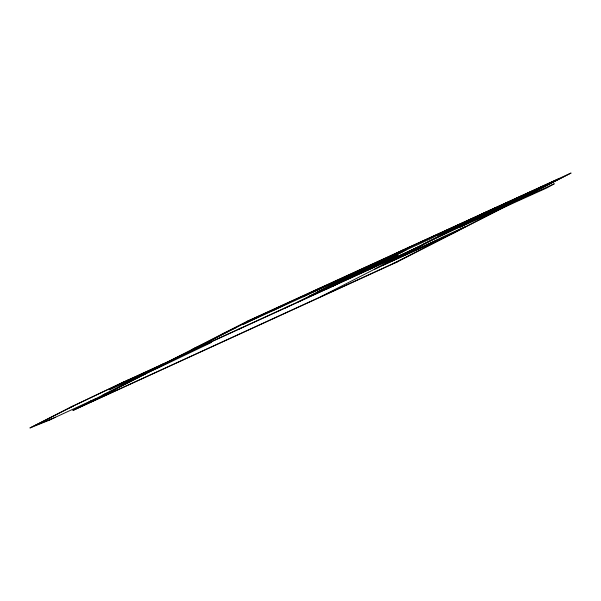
<?xml version="1.0" encoding="UTF-8"?>
<svg xmlns="http://www.w3.org/2000/svg" width="601" height="601" viewBox="0 0 601 601"><rect width="100%" height="100%" fill="white"/><g stroke="black" fill="none" stroke-linecap="round" stroke-linejoin="round"><path stroke-width="0.9" d="M392.43 255.793L397.006 253.554M398.981 252.473L398.38 252.751M169.024 361.239L123.678 381.996L69.333 407.824L30.05 427.92L48.02 420.67L96.288 398.44M30.05 427.92L73.247 406.088M49.162 420.144L51.498 418.95M124.557 381.597L121.605 383.107L166.056 362.756M53.016 418.379L55.345 417.192M125.932 381.124L128.884 379.614M89.113 401.851L91.547 400.612M160.392 365.355L163.359 363.838M73.029 410.34L246.425 321.655L570.95 173.08L397.314 261.886L73.029 410.34L393.242 263.531L570.95 173.08M110.832 391.341L139.139 376.865M200.178 345.643L228.388 331.219M89.767 402.452L254.982 317.952L558.682 178.918L491.836 209.516L453.086 229.334M259.79 315.75L242.924 324.382L350.278 275.235M272.606 310.792L289.517 302.145L243.968 323.849M238.094 329.596L241.872 327.665M319.785 288.285L311.686 292.432L359.045 270.75M303.092 296.834L320.002 288.187M284.979 308.133L288.758 306.202M297.931 302.01L367.211 266.574M318.44 291.943L318.71 291.853M331.354 285.708L327.575 287.639L330.858 286.136M314.323 294.505L371.268 265.379M331.662 285.888L333.27 285.107M333.668 284.979L333.397 285.069M327.064 288.871L404.135 249.453M331.992 286.617L409.063 247.199M397.734 253.186L401.618 251.195L398.283 252.728M373.987 265.424L386.067 259.241M398.05 253.081L398.771 252.705M362.448 271.577L373.244 266.063M386.601 259.316L386.864 259.234M388.599 258.415L388.329 258.505M390.56 257.837L402.64 251.654M405.975 250.069L391.476 257.483L367.466 268.474M367.737 270.044L380.456 263.538L348.572 278.135M453.432 227.103L430.293 238.935L381.928 261.074M320.919 296.639L490.356 209.982M455.175 232.294L374.641 269.158L495.833 207.473M468.51 222.265L507.124 202.522M467.788 222.881L460.291 227.073L546.812 187.948L554.31 183.763L440.894 235.276M522.487 195.49L476.308 219.342L497.425 210.004L515.455 200.779M483.7 215.684L422.503 244.682M426.394 245.321L442.584 237.042L465.858 226.389M48.02 420.67L52.52 418.476L35.97 425.155M319.83 291.327L320.633 290.937L320.168 291.124M332.27 285.595L330.58 286.399L332.315 285.625M387.209 259.023L385.519 259.827L387.254 259.054M333.059 285.28L334.749 284.468L333.007 285.25M387.991 258.708L389.681 257.904L387.945 258.678M437.295 235.352L486.292 212.055M69.333 407.824L123.678 381.996M386.909 259.144L388.201 258.543M386.991 259.196L388.284 258.588M318.748 291.77L320.048 291.162M318.83 291.816L321.527 290.523L319.785 291.305M332.053 285.76L333.352 285.159M353.163 274.206L346.552 277.392L356.31 272.831L354.019 273.816M368.496 267.182L361.885 270.375L371.643 265.815L369.352 266.791M342.878 279.51L349.489 276.325L339.738 280.877L342.029 279.901M358.219 272.493L364.822 269.301L355.071 273.861L357.362 272.884M405.127 249.212L486.359 212.025M397.419 253.164L400.754 251.639M355.093 272.771L387.976 257.716M393.663 255.087L404.345 250.151L400.987 251.774M390.642 256.635L394.008 255.087M389.756 257.085L393.092 255.56M437.243 235.382L470.102 220.342M506.297 203.769L542.425 187.227M222.092 334.096L236.711 327.297M347.175 276.881L377.841 262.84M364.815 269.564L331.955 284.604L350.533 276.866L317.674 291.906M447.61 231.843L528.144 194.972M363.395 270.57L397.501 255.147L352.607 276.084M445.183 233.083L525.717 196.219M193.883 348.527L206.481 342.758M191.862 349.564L204.453 343.795M331.143 285.858L308.403 296.796L321.385 290.854M332.533 285.227L342.833 280.509L322.775 290.215M173.253 359.075L422.48 244.99M169.474 361.006L418.702 246.921M411.076 250.527L416.553 248.018M388.314 262.171L436.702 240.062M387.9 262.675L431.616 242.661M132.844 379.749L145.434 373.98M382.814 265.274L457.872 230.912M104.536 394.226L117.127 388.456M102.508 395.255L115.107 389.493M398.38 252.931L400.912 251.811M246.425 321.655L254.982 317.952M393.242 263.531L397.314 261.886M109.525 389.576L109.254 389.891L159.641 367.241L211.635 342.36L115.888 386.188L109.525 389.576M403.474 250.534L401.085 251.729L403.474 250.534M317.689 292.281L319.093 291.68L317.689 292.281M377.443 263.478L375.82 264.305L385.106 259.97L377.443 263.478M364.612 270.255L361.231 271.892L364.612 270.255"/></g></svg>
